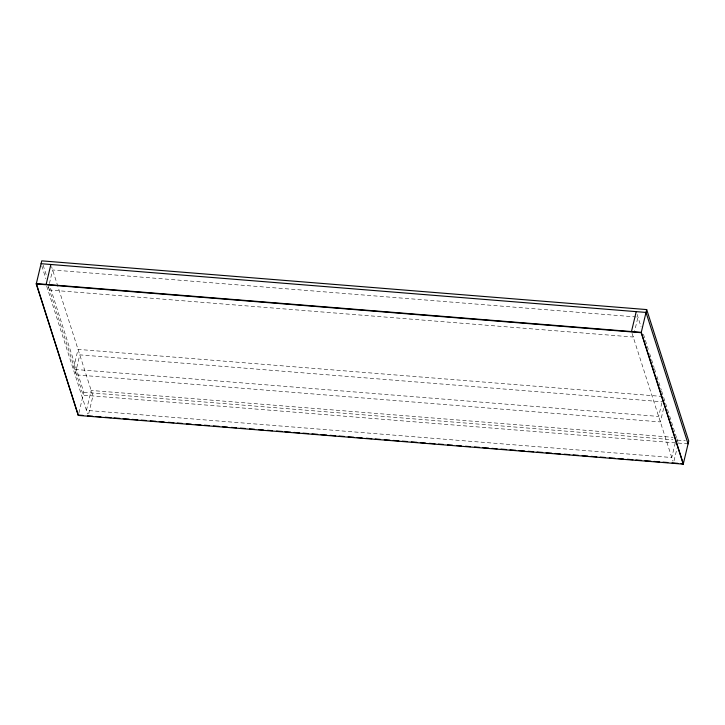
<?xml version="1.0" encoding="UTF-8"?>
<svg xmlns="http://www.w3.org/2000/svg" width="725" height="725" viewBox="0 0 725 725"><rect width="100%" height="100%" fill="white"/><g stroke="black" fill="none" stroke-linecap="round" stroke-linejoin="round"><path stroke-width="0.54" stroke-dasharray="3.62 2.72" d="M49.146 284.644L47.895 289.882L633.224 337.034L633.976 333.89M49.391 283.593L52.644 269.972L637.964 317.115L634.221 332.838M78.88 412.96L83.801 392.298L50.025 286.719M88.695 413.748L92.936 395.932L51.575 266.646M661.871 402.819L658.626 416.44L73.297 369.297L78.046 349.387L662.242 396.439M663.629 408.302L660.375 421.923L75.056 374.771L79.795 354.86L663.991 401.922M675.265 442.848L671.767 457.52L86.438 410.368L91.187 390.458L673.126 437.338M674.014 460.901L677.014 448.322M83.801 392.298L672.945 439.758M677.467 440.12L685.361 440.755M688.07 443.872L83.13 395.143L48.312 286.33M637.094 314.378L641.054 326.776M643.456 334.27L648.277 349.35M649.636 353.61L654.104 367.557M654.448 368.635L655.817 372.922M656.895 376.284L661.309 390.095M661.653 391.165L663.031 395.46M663.665 397.445L669.266 414.954M669.61 416.032L676.507 437.61M676.887 438.779L678.265 443.084M632.055 333.382L672.936 461.173M43.138 265.169L46.581 275.944M41.769 265.858L45.902 278.79M46.726 286.23L87.607 414.02"/><path stroke-width="1.09" d="M36.25 283.964L41.76 260.855L646.7 309.584L688.75 441.036L683.24 464.145L78.3 415.416L36.25 283.964L641.199 332.702L683.24 464.145M46.146 284.399L50.886 264.489M78.3 415.416L36.332 283.611L641.281 332.34L683.331 463.792L681.074 463.601M631.475 331.552L636.215 311.641M641.199 332.702L646.7 309.584M41.08 263.701L646.02 312.43L688.07 443.872M78.382 415.053L82.895 415.416M87.408 415.788L92.7 416.213M96.09 416.485L100.956 416.875M105.107 417.21L111.115 417.691M114.133 417.935L119.77 418.388M123.15 418.66L129.168 419.15M132.177 419.385L137.813 419.847M141.203 420.119L146.097 420.509M150.22 420.844L155.857 421.298M159.246 421.569L164.158 421.968M168.263 422.294L173.909 422.748M177.29 423.019L182.22 423.418M186.307 423.753L191.246 424.152M195.333 424.478L200.97 424.932M204.359 425.203L209.308 425.602M213.377 425.928L219.013 426.382M222.403 426.653L227.36 427.061M231.42 427.388L236.395 427.786M240.446 428.112L245.422 428.511M249.463 428.837L254.448 429.236M258.49 429.562L263.474 429.97M267.516 430.288L272.509 430.695M276.533 431.022L282.17 431.475M284.925 431.692L290.562 432.145M293.951 432.417L299.597 432.879M302.978 433.151L308.623 433.604M312.013 433.876L317.65 434.329M321.039 434.601L326.685 435.054M330.065 435.326L335.711 435.788M339.101 436.06L344.203 436.468M348.127 436.785L353.773 437.238M357.153 437.51L362.246 437.927M366.179 438.235L371.825 438.697M375.215 438.969L380.29 439.377M384.241 439.694L389.887 440.147M393.267 440.419L398.913 440.873M402.303 441.153L407.359 441.552M411.329 441.878L416.975 442.332M420.355 442.603L425.403 443.011M429.39 443.328L435.027 443.782M438.417 444.062L443.446 444.461M447.443 444.788L452.472 445.186M456.478 445.513L461.49 445.92M465.504 446.237L470.516 446.645M474.531 446.972L479.542 447.37M482.923 447.642L488.559 448.095M491.94 448.367L497.105 448.784M500.966 449.101L506.603 449.554M509.992 449.826L515.629 450.279M519.009 450.551L524.646 451.004M528.036 451.276L533.673 451.729M537.053 452.001L542.699 452.454M546.079 452.735L551.716 453.188M555.096 453.46L560.307 453.877M564.123 454.185L569.759 454.638M573.149 454.91L578.369 455.336M582.166 455.635L587.803 456.088M591.192 456.369L596.829 456.822M600.209 457.094L605.457 457.511M609.236 457.819L614.873 458.272M618.253 458.544L623.509 458.97M627.279 459.269L632.916 459.722M635.925 459.967L641.571 460.42M644.951 460.692L650.959 461.182M653.986 461.426L659.623 461.879M663.013 462.151L667.879 462.541M672.039 462.876L677.875 463.347"/></g></svg>
